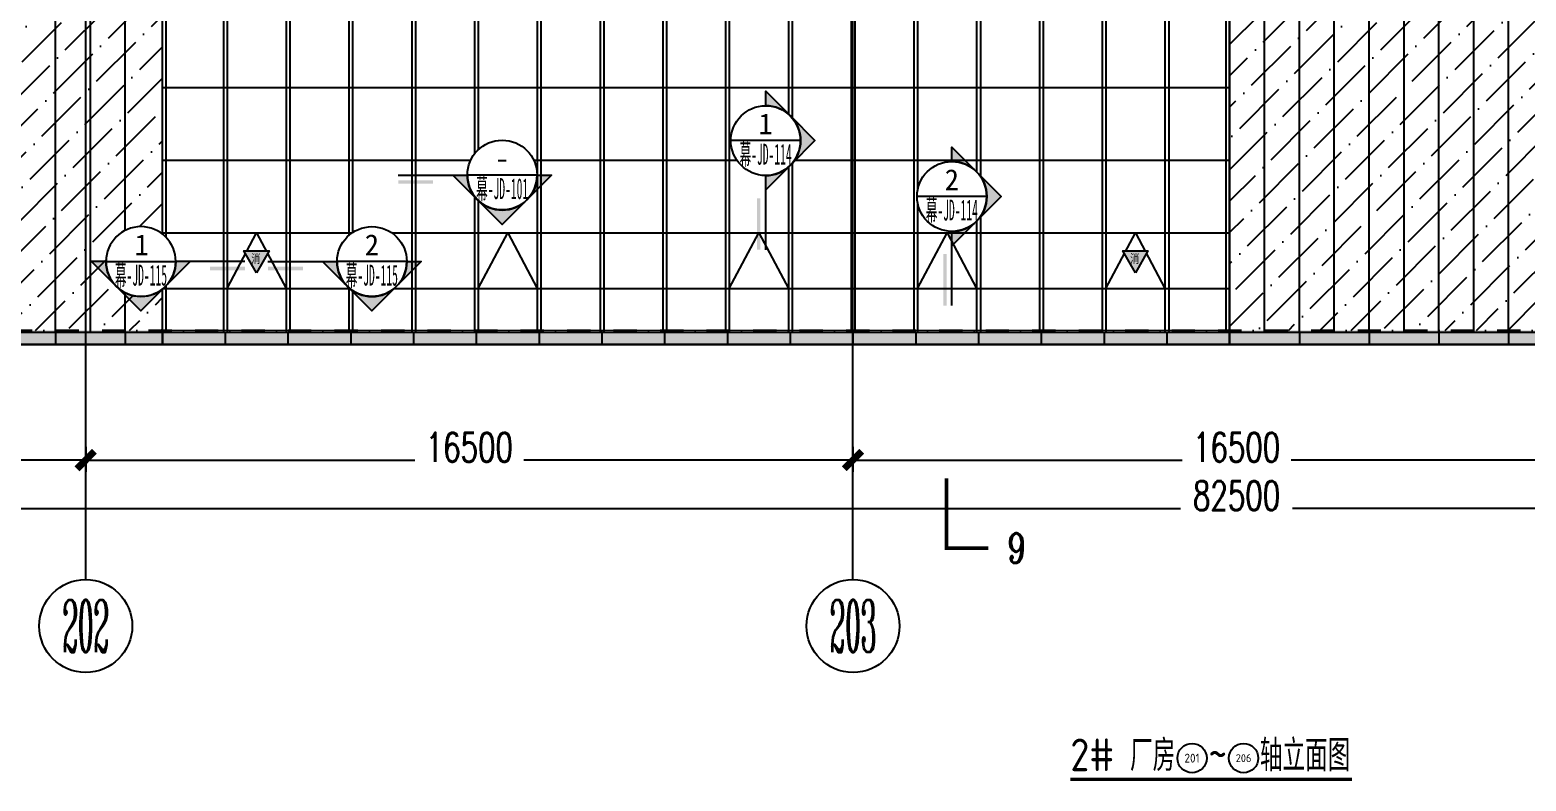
# Model space of a CAD drawing. Extents: x -2072575 to 87763, y 445513 to 805276.
# Drawn here: x -1258558 to -1226383, y 549039 to 565177 of the extents above; entities that cross this region are included whole.
import ezdxf
from ezdxf.enums import TextEntityAlignment as Align

# ---------------------------------------------------------------- set-up
doc = ezdxf.new("R2010")
doc.units = 0
doc.header["$LTSCALE"] = 1000
for name, pattern in [('CENTER', [2, 1.25, -0.25, 0.25, -0.25]), ('DASHDOT', [1, 0.5, -0.25, 0, -0.25]), ('DOT', [0.25, 0, -0.25])]:
    doc.linetypes.add(name, pattern=pattern)
doc.layers.get('Defpoints').update_dxf_attribs({"color": 210})
for name, color, linetype in [('!ZN1-填充-8', 8, 'Continuous'), ('!ZN1-文字-7', 7, 'Continuous'), ('!ZN1-标注-173', 173, 'Continuous'), ('!ZN3-玻璃幕墙-4', 4, 'Continuous'), ('!ZN4-辅助材料-1', 1, 'Continuous'), ('!ZN7-索引-3', 3, 'Continuous'), ('3符号', 3, 'Continuous'), ('3铝板幕墙', 3, 'Continuous'), ('4玻璃幕墙', 4, 'Continuous'), ('A-LIN-V', 9, 'Continuous'), ('A-SFCE', 30, 'Continuous'), ('A-云线', 50, 'Continuous'), ('AS-WALL', 40, 'Continuous'), ('DIM', 173, 'Continuous'), ('DIM_SYMB', 3, 'Continuous'), ('DOT', 8, 'DOT'), ('DOTE', 1, 'CENTER'), ('PUB_TEXT', 7, 'Continuous'), ('压型钢板', 23, 'Continuous')]:
    doc.layers.add(name, color=color, linetype=linetype)
doc.layers.add('A-WALL-HATCH', color=8, linetype='Continuous', lineweight=13)
doc.styles.add('_TCH_AXIS', font='COMPLEX', dxfattribs={"bigfont": 'GBCBIG'})
doc.styles.add('_TCH_LABEL', font='COMPLEX', dxfattribs={"bigfont": 'GBCBIG'})
doc.styles.add('DHTEXT-1', font='romans.shx', dxfattribs={"width": 0.7, "bigfont": 'chinese.shx'})
doc.styles.get("Standard").update_dxf_attribs({"font": 'gbenor.shx', "bigfont": 'gbcbig.shx'})
doc.styles.add('中南符号', font='simhei.ttf')
doc.styles.add('样式 1', font='romans.shx', dxfattribs={"width": 0.7, "bigfont": 'chinese.shx'})
doc.dimstyles.new('ZN250', dxfattribs={"dimscale": 250, "dimtxt": 2.5, "dimasz": 1.5, "dimexe": 1, "dimexo": 2, "dimgap": 0.9, "dimtad": 1, "dimdec": 0, "dimdsep": 46, "dimtxsty": 'DHTEXT-1', "dimblk": 'ARCHTICK', "dimcen": 2.5, "dimclrd": 173, "dimclre": 173, "dimclrt": 7, "dimazin": 2, "dimtfac": 1, "dimtdec": 0, "dimtix": 1, "dimtmove": 2, "dimatfit": 3, "dimfxl": 0, "dimarcsym": 0})
pattern_1 = [(45, (0, 0), (252.5697, 926.08891), [1190.625, -238.125, 0, -238.125])]

# ---------------------------------------------------------------- blocks, each defined once
blk = doc.blocks.new('44443')
at = {"layer": '4玻璃幕墙'}
for p, q in [((-1352730, 534887), (-1352730, 517199)), ((-1352650, 534887), (-1352650, 517199))]:
    blk.add_line(p, q, dxfattribs=at)
blk = doc.blocks.new('*U78')
at = {"layer": '!ZN3-玻璃幕墙-4', "color": 7, "ltscale": 10}
blk.add_lwpolyline([(0, 0), (635, 1200), (1270, 0)], dxfattribs=at)
blk = doc.blocks.new('消防救援口标识')
blk.add_wipeout([(0, 0), (-150, 260), (150, 260)]).dxf.layer = '!ZN1-标注-173'
at = {"layer": '!ZN1-填充-8'}
h = blk.add_hatch(color=252, dxfattribs=at)
h.dxf.hatch_style = 1
h.paths.add_polyline_path([(0, 0), (-150, 260), (150, 260)])
at = {"layer": '!ZN1-标注-173'}
blk.add_lwpolyline([(0, 0), (-150, 260), (150, 260)], close=True, dxfattribs=at)
at = {"layer": '!ZN1-文字-7', "ltscale": 1.5, "style": '样式 1', "width": 0.7}
blk.add_text('消', height=120, dxfattribs=at).set_placement((-62, 164), align=Align.MIDDLE_LEFT)
blk = doc.blocks.new('紧急救援窗口')
at = {"layer": '!ZN4-辅助材料-1', "xscale": 1.8, "yscale": 1.8, "zscale": 1.8}
blk.add_blockref('消防救援口标识', (74715, -11410), dxfattribs=at)
blk = doc.blocks.new('_ArchTick')
at = {"color": 0, "linetype": 'ByBlock', "const_width": 0.4}
blk.add_lwpolyline([(-0.5, -0.5), (0.5, 0.5)], dxfattribs=at)
blk = doc.blocks.new('*D932')
at = {"layer": 'Defpoints', "color": 0, "ltscale": 2500, "transparency": 16777216}
for p in [(0, -1998), (82500, -1998), (82500, -3824)]:
    blk.add_point(p, dxfattribs=at)
at = {"layer": 'DIM', "color": 173, "linetype": 'ByBlock', "lineweight": -2, "ltscale": 2500, "transparency": 16777216}
for p, q in [((0, -2498), (0, -4074)), ((82500, -2498), (82500, -4074)), ((0, -3824), (40046, -3824)), ((82500, -3824), (42454, -3824))]:
    blk.add_line(p, q, dxfattribs=at)
at = {"layer": 'DIM', "color": 173, "lineweight": -2, "ltscale": 2500, "transparency": 16777216, "xscale": 375, "yscale": 375, "zscale": 375, "rotation": 180}
blk.add_blockref('_ArchTick', (0, -3824), dxfattribs=at)
at = {"layer": 'DIM', "color": 173, "lineweight": -2, "ltscale": 2500, "transparency": 16777216, "xscale": 375, "yscale": 375, "zscale": 375}
blk.add_blockref('_ArchTick', (82500, -3824), dxfattribs=at)
at = {"layer": 'DIM', "color": 7, "ltscale": 2500, "transparency": 16777216, "insert": (41250, -3549), "char_height": 625, "attachment_point": 5, "style": 'DHTEXT-1'}
blk.add_mtext('82500', dxfattribs=at)
blk = doc.blocks.new('*D926')
at = {"layer": 'Defpoints', "color": 0, "ltscale": 2500, "transparency": 16777216}
for p in [(33000, -1998), (49500, -1998), (49500, -2784)]:
    blk.add_point(p, dxfattribs=at)
at = {"layer": 'DIM', "color": 173, "linetype": 'ByBlock', "lineweight": -2, "ltscale": 2500, "transparency": 16777216}
for p, q in [((33000, -2498), (33000, -3034)), ((49500, -2498), (49500, -3034)), ((33000, -2784), (40077, -2784)), ((49500, -2784), (42423, -2784))]:
    blk.add_line(p, q, dxfattribs=at)
at = {"layer": 'DIM', "color": 173, "lineweight": -2, "ltscale": 2500, "transparency": 16777216, "xscale": 375, "yscale": 375, "zscale": 375, "rotation": 180}
blk.add_blockref('_ArchTick', (33000, -2784), dxfattribs=at)
at = {"layer": 'DIM', "color": 173, "lineweight": -2, "ltscale": 2500, "transparency": 16777216, "xscale": 375, "yscale": 375, "zscale": 375}
blk.add_blockref('_ArchTick', (49500, -2784), dxfattribs=at)
at = {"layer": 'DIM', "color": 7, "ltscale": 2500, "transparency": 16777216, "insert": (41250, -2509), "char_height": 625, "attachment_point": 5, "style": 'DHTEXT-1'}
blk.add_mtext('16500', dxfattribs=at)
blk = doc.blocks.new('*D933')
at = {"layer": 'Defpoints', "color": 0, "ltscale": 2500, "transparency": 16777216}
for p in [(16500, -1998), (33000, -1998), (33000, -2784)]:
    blk.add_point(p, dxfattribs=at)
at = {"layer": 'DIM', "color": 173, "linetype": 'ByBlock', "lineweight": -2, "ltscale": 2500, "transparency": 16777216}
for p, q in [((16500, -2498), (16500, -3034)), ((33000, -2498), (33000, -3034)), ((16500, -2784), (23577, -2784)), ((33000, -2784), (25923, -2784))]:
    blk.add_line(p, q, dxfattribs=at)
at = {"layer": 'DIM', "color": 173, "lineweight": -2, "ltscale": 2500, "transparency": 16777216, "xscale": 375, "yscale": 375, "zscale": 375, "rotation": 180}
blk.add_blockref('_ArchTick', (16500, -2784), dxfattribs=at)
at = {"layer": 'DIM', "color": 173, "lineweight": -2, "ltscale": 2500, "transparency": 16777216, "xscale": 375, "yscale": 375, "zscale": 375}
blk.add_blockref('_ArchTick', (33000, -2784), dxfattribs=at)
at = {"layer": 'DIM', "color": 7, "ltscale": 2500, "transparency": 16777216, "insert": (24750, -2509), "char_height": 625, "attachment_point": 5, "style": 'DHTEXT-1'}
blk.add_mtext('16500', dxfattribs=at)
blk = doc.blocks.new('*D934')
at = {"layer": 'Defpoints', "color": 0, "ltscale": 2500, "transparency": 16777216}
for p in [(0, -1998), (16500, -1998), (16500, -2784)]:
    blk.add_point(p, dxfattribs=at)
at = {"layer": 'DIM', "color": 173, "linetype": 'ByBlock', "lineweight": -2, "ltscale": 2500, "transparency": 16777216}
for p, q in [((0, -2498), (0, -3034)), ((16500, -2498), (16500, -3034)), ((0, -2784), (7077, -2784)), ((16500, -2784), (9423, -2784))]:
    blk.add_line(p, q, dxfattribs=at)
at = {"layer": 'DIM', "color": 173, "lineweight": -2, "ltscale": 2500, "transparency": 16777216, "xscale": 375, "yscale": 375, "zscale": 375, "rotation": 180}
blk.add_blockref('_ArchTick', (0, -2784), dxfattribs=at)
at = {"layer": 'DIM', "color": 173, "lineweight": -2, "ltscale": 2500, "transparency": 16777216, "xscale": 375, "yscale": 375, "zscale": 375}
blk.add_blockref('_ArchTick', (16500, -2784), dxfattribs=at)
at = {"layer": 'DIM', "color": 7, "ltscale": 2500, "transparency": 16777216, "insert": (8250, -2509), "char_height": 625, "attachment_point": 5, "style": 'DHTEXT-1'}
blk.add_mtext('16500', dxfattribs=at)
blk = doc.blocks.new('卓越-轴号')
blk.add_circle((0, 0), 4)
at = {"color": 0, "style": '_TCH_AXIS', "width": 1.041667, "flags": 8}
blk.add_attdef('A', text='', height=4.48, dxfattribs=at).set_placement((-2, -2.24), (2, -2.24), align=Align.FIT)
blk = doc.blocks.new('*U143')
at = {"const_width": 0.5}
for points in [[(6, 0), (0, 0), (0, -10)], [(6, -180.19), (0, -180.19), (0, -170.19)]]:
    blk.add_lwpolyline(points, dxfattribs=at)
at = {"color": 0, "style": '_TCH_LABEL', "width": 0.705882, "flags": 8}
for tag, p in [('编号上', (10.01, 0)), ('编号下', (10.01, -180.19))]:
    blk.add_attdef(tag, text='', height=4.25, dxfattribs=at).set_placement(p, align=Align.MIDDLE_CENTER)
blk = doc.blocks.new('*U151')
blk.add_trace([(0, -1.25), (0, -0.75), (5, -1.25), (5, -0.75)])
blk = doc.blocks.new('*U152')
at = {"linetype": 'Continuous'}
blk.add_wipeout([(0.09, -5), (0.46, -4.98), (0.83, -4.94), (1.19, -4.86), (1.55, -4.76), (1.89, -4.63), (2.23, -4.48), (2.55, -4.3), (2.87, -4.1), (3.16, -3.88), (3.44, -3.64), (3.7, -3.37), (3.94, -3.09), (4.15, -2.79), (4.35, -2.48), (4.52, -2.15), (4.67, -1.81), (4.79, -1.46), (4.88, -1.1), (4.95, -0.74), (4.99, -0.37), (5, 0), (4.99, 0.37), (4.95, 0.74), (4.88, 1.1), (4.79, 1.46), (4.67, 1.81), (4.52, 2.15), (4.35, 2.48), (4.15, 2.79), (3.94, 3.09), (3.7, 3.37), (3.44, 3.64), (3.16, 3.88), (2.87, 4.1), (2.55, 4.3), (2.23, 4.48), (1.89, 4.63), (1.55, 4.76), (1.19, 4.86), (0.83, 4.94), (0.46, 4.98), (0.09, 5), (-0.28, 5), (-0.65, 4.96), (-1.01, 4.9), (-1.37, 4.81), (-1.72, 4.7), (-2.07, 4.56), (-2.4, 4.42), (-2.72, 4.21), (-3.02, 3.99), (-3.31, 3.76), (-3.57, 3.51), (-3.82, 3.23), (-4.05, 2.94), (-4.26, 2.64), (-4.44, 2.31), (-4.6, 1.98), (-4.73, 1.63), (-4.84, 1.28), (-4.92, 0.92), (-4.98, 0.55), (-5, 0.18), (-5, -0.18), (-4.98, -0.55), (-4.92, -0.92), (-4.84, -1.28), (-4.73, -1.63), (-4.6, -1.98), (-4.44, -2.31), (-4.26, -2.64), (-4.05, -2.94), (-3.82, -3.23), (-3.57, -3.51), (-3.31, -3.76), (-3.02, -3.99), (-2.72, -4.21), (-2.4, -4.4), (-2.07, -4.56), (-1.72, -4.7), (-1.37, -4.81), (-1.01, -4.9), (-0.65, -4.96), (-0.28, -5)], dxfattribs=at)
h = blk.add_hatch(color=256)
h.paths.add_polyline_path([(-3.54, -3.54), (-7.07, 0), (-5, 0, 0.198912)])
h.paths.add_polyline_path([(3.54, -3.54), (0, -7.07), (-3.54, -3.54, 0.414214)])
h.paths.add_polyline_path([(5, 0), (7.07, 0), (3.54, -3.54, 0.198912)])
for points in [[(-7.07, 0), (-5, 0, 0.198912), (-3.54, -3.54), (-7.07, 0)], [(5, 0), (7.07, 0), (3.54, -3.54, 0.198912), (5, 0)], [(-3.54, -3.54, 0.414214), (3.54, -3.54), (0, -7.07), (-3.54, -3.54, 0.414214)]]:
    blk.add_lwpolyline(points, format="xyb", close=True)
at = {"ltscale": 10}
blk.add_circle((0, 0), 5, dxfattribs=at)
blk = doc.blocks.new('Zsymbol-CutIndexes_3')
at = {"linetype": 'Continuous'}
blk.add_line((5.01, 0), (-5.01, 0), dxfattribs=at)
at = {"color": 0, "style": '中南符号'}
blk.add_attdef('视图', text='', height=3, dxfattribs=at).set_placement((0, 0), align=Align.BOTTOM_CENTER)
at = {"color": 0, "style": '中南符号', "width": 0.692568}
blk.add_attdef('图号', text='', height=3, dxfattribs=at).set_placement((-3.74, -3.44), (3.73, -3.44), align=Align.FIT)
blk = doc.blocks.new('*U153')
blk.add_trace([(0, 1.25), (0, 0.75), (7.38, 1.25), (7.38, 0.75)])
blk = doc.blocks.new('20250821133139')
at = {"layer": 'DOT', "linetype": 'DASHDOT'}
blk.add_line((91359.1, 0), (-8859.1, 0), dxfattribs=at)
at = {"layer": 'DOTE', "ltscale": 250}
for p, q in [((16500, -5350), (16500, 21247.6)), ((33000, -5350), (33000, 21247.6))]:
    blk.add_line(p, q, dxfattribs=at)
at = {"layer": '3符号', "color": 7}
ref = blk.add_blockref('卓越-轴号', (16501.1, -6350), dxfattribs=dict(at, xscale=250, yscale=250, zscale=250))
ref.add_attrib('A', '202', dxfattribs={"layer": '0', "color": 0, "height": 1120, "style": '_TCH_AXIS', "width": 0.347222}).set_placement((16001.1, -6910), (17001.1, -6910), align=Align.FIT)
ref = blk.add_blockref('卓越-轴号', (33001.1, -6350), dxfattribs=dict(at, xscale=250, yscale=250, zscale=250))
ref.add_attrib('A', '203', dxfattribs={"layer": '0', "color": 0, "height": 1120, "style": '_TCH_AXIS', "width": 0.347222}).set_placement((32501.1, -6910), (33501.1, -6910), align=Align.FIT)
at = {"layer": 'DIM', "ltscale": 2500}
for base, p1, p2, picture, middle in [((82500, -3824.1), (0, -1997.7), (82500, -1997.7), '*D932', (41250, -3549.1)), ((16500, -2784.1), (0, -1997.7), (16500, -1997.7), '*D934', (8250, -2509.1)), ((33000, -2784.1), (16500, -1997.7), (33000, -1997.7), '*D933', (24750, -2509.1)), ((49500, -2784.1), (33000, -1997.7), (49500, -1997.7), '*D926', (41250, -2509.1))]:
    dim = blk.add_linear_dim(base=base, p1=p1, p2=p2, angle=360, dimstyle='ZN250', dxfattribs=at)
    dim.commit()
    dim.dimension.update_dxf_attribs({"geometry": picture, "text_midpoint": middle, "dimtype": 129})

msp = doc.modelspace()

# ---------------------------------------------------------------- hatches: boundary and pattern name
at = {"layer": '!ZN1-填充-8'}
h = msp.add_hatch(dxfattribs=at)
h.set_pattern_fill('ANSI36', color=256, scale=300, style=0)
h.set_pattern_definition(pattern_1)
h.paths.add_polyline_path([(-1274508.4, 558720.4), (-1255708.4, 558720.4), (-1255708.4, 576370.4), (-1274508.4, 576370.4)])
h = msp.add_hatch(dxfattribs=at)
h.set_pattern_fill('ANSI36', color=256, scale=300, style=0)
h.set_pattern_definition(pattern_1)
h.paths.add_polyline_path([(-1232758.4, 558720.4), (-1217308.4, 558720.4), (-1217308.4, 576370.4), (-1232758.4, 576370.4)])
h = msp.add_hatch(dxfattribs=at)
h.set_pattern_fill('DOTS', color=141, scale=100, style=0)
h.paths.add_polyline_path([(-1274508.4, 558720.4), (-1190708.4, 558720.4), (-1190708.4, 558420.4), (-1274508.4, 558420.4)])

# ---------------------------------------------------------------- linework, layer by layer
at = {"layer": '!ZN3-玻璃幕墙-4', "color": 7, "ltscale": 10}
msp.add_lwpolyline([(-1248918.4, 559620.4), (-1248283.4, 560820.4), (-1247648.4, 559620.4)], dxfattribs=at)
at = {"layer": '!ZN7-索引-3', "ltscale": 3}
for p, q in [((-1242735.8, 560455.2), (-1242735.8, 562799.2)), ((-1250636.6, 562058.6), (-1248401.4, 562058.6)), ((-1238731.2, 559255.2), (-1238731.2, 561599.2))]:
    msp.add_line(p, q, dxfattribs=at)
at = {"layer": '3铝板幕墙', "ltscale": 2000}
for p, q in [((-1258008.4, 558682.2), (-1258008.4, 558420.4)), ((-1256508.4, 558682.2), (-1256508.4, 558420.4)), ((-1255708.4, 558682.2), (-1255708.4, 558420.4)), ((-1254358.4, 558682.2), (-1254358.4, 558420.4)), ((-1253008.4, 558682.2), (-1253008.4, 558420.4)), ((-1251658.4, 558682.2), (-1251658.4, 558420.4)), ((-1250308.4, 558682.2), (-1250308.4, 558420.4)), ((-1248958.4, 558682.2), (-1248958.4, 558420.4)), ((-1247608.4, 558682.2), (-1247608.4, 558420.4)), ((-1246258.4, 558682.2), (-1246258.4, 558420.4)), ((-1244908.4, 558682.2), (-1244908.4, 558420.4)), ((-1243558.4, 558682.2), (-1243558.4, 558420.4)), ((-1242208.4, 558682.2), (-1242208.4, 558420.4)), ((-1240858.4, 558682.2), (-1240858.4, 558420.4)), ((-1239508.4, 558682.2), (-1239508.4, 558420.4)), ((-1238158.4, 558682.2), (-1238158.4, 558420.4)), ((-1236808.4, 558682.2), (-1236808.4, 558420.4)), ((-1235458.4, 558682.2), (-1235458.4, 558420.4)), ((-1234108.4, 558682.2), (-1234108.4, 558420.4)), ((-1232758.4, 558682.2), (-1232758.4, 558420.4)), ((-1231258.4, 558682.2), (-1231258.4, 558420.4)), ((-1229758.4, 558682.2), (-1229758.4, 558420.4)), ((-1228258.4, 558682.2), (-1228258.4, 558420.4)), ((-1226758.4, 558682.2), (-1226758.4, 558420.4))]:
    msp.add_line(p, q, dxfattribs=at)
msp.add_lwpolyline([(-1274508.4, 558682.2), (-1190708.4, 558682.2), (-1190708.4, 558420.4), (-1274508.4, 558420.4)], close=True, dxfattribs=at)
at = {"layer": '4玻璃幕墙', "ltscale": 1.5}
for p, q in [((-1255708.4, 558682.2), (-1255708.4, 576370.4)), ((-1255628.4, 558682.2), (-1255628.4, 576370.4)), ((-1232838.5, 576370.4), (-1232838.5, 558682.2)), ((-1232758.4, 576370.4), (-1232758.4, 558682.2))]:
    msp.add_line(p, q, dxfattribs=at)
at = {"layer": '4玻璃幕墙'}
for p, q in [((-1255708.4, 563940.4), (-1232758.4, 563940.4)), ((-1255708.4, 562380.4), (-1232758.4, 562380.4)), ((-1255708.4, 560820.4), (-1232758.4, 560820.4)), ((-1255708.4, 559620.4), (-1232758.4, 559620.4))]:
    msp.add_line(p, q, dxfattribs=at)
at = {"layer": 'A-LIN-V'}
for p, q in [((-1255708.4, 558420.4), (-1255708.4, 576370.4)), ((-1232758.4, 558420.4), (-1232758.4, 576370.4))]:
    msp.add_line(p, q, dxfattribs=at)
at = {"layer": 'A-WALL-HATCH'}
msp.add_line((-1232758.4, 558720.4), (-1255708.4, 558720.4), dxfattribs=at)
at = {"layer": 'AS-WALL'}
msp.add_line((-1282717.6, 558420.4), (-1182499.3, 558420.4), dxfattribs=at)
at = {"layer": 'DIM_SYMB', "const_width": 70}
msp.add_lwpolyline([(-1236183.2, 549074.2), (-1230129.2, 549074.2)], dxfattribs=at)
at = {"layer": 'PUB_TEXT'}
for centre in [(-1233566.9, 549531.5), (-1232458.6, 549531.5)]:
    msp.add_circle(centre, 315, dxfattribs=at)
at = {"layer": '压型钢板', "ltscale": 10}
for p, q in [((-1258008.4, 558682.2), (-1258008.4, 576370.2)), ((-1257258.4, 558682.2), (-1257258.4, 576370.2)), ((-1256508.4, 558682.2), (-1256508.4, 576370.2)), ((-1255708.4, 558682.2), (-1255708.4, 576370.2)), ((-1232758.4, 558682.2), (-1232758.4, 576370.2)), ((-1232008.4, 558682.2), (-1232008.4, 576370.2)), ((-1231258.4, 558682.2), (-1231258.4, 576370.2)), ((-1230508.4, 558682.2), (-1230508.4, 576370.2)), ((-1229758.4, 558682.2), (-1229758.4, 576370.2)), ((-1229008.4, 558682.2), (-1229008.4, 576370.2)), ((-1228258.4, 558682.2), (-1228258.4, 576370.2)), ((-1227508.4, 558682.2), (-1227508.4, 576370.2)), ((-1226758.4, 558682.2), (-1226758.4, 576370.2))]:
    msp.add_line(p, q, dxfattribs=at)

# ---------------------------------------------------------------- block references
at = {"layer": '!ZN3-玻璃幕墙-4', "ltscale": 500}
for p in [(-1254318.4, 559620.4), (-1243518.4, 559620.4), (-1239468.4, 559620.4), (-1235418.4, 559620.4)]:
    msp.add_blockref('*U78', p, dxfattribs=at)
at = {"layer": '!ZN7-索引-3', "color": 7, "ltscale": 3, "xscale": 150, "yscale": 150, "zscale": 150}
msp.add_blockref('*U151', (-1250636.6, 562058.6), dxfattribs=at)
at = {"layer": '!ZN7-索引-3', "color": 7, "ltscale": 3, "xscale": 150, "yscale": 150, "zscale": 150, "rotation": 90}
for p in [(-1242735.8, 560455.2), (-1238731.2, 559255.2)]:
    msp.add_blockref('*U153', p, dxfattribs=at)
at = {"layer": '3符号', "color": 7}
ref = msp.add_blockref('*U143', (-1238846, 581070.8), dxfattribs=dict(at, xscale=150, yscale=150, zscale=150))
ref.add_attrib('编号上', '9', dxfattribs={"layer": '0', "color": 0, "height": 637.5, "style": '_TCH_LABEL', "width": 0.705882}).set_placement((-1237345.3, 581070.8), align=Align.MIDDLE_CENTER)
ref.add_attrib('编号下', '9', dxfattribs={"layer": '0', "color": 0, "height": 637.5, "style": '_TCH_LABEL', "width": 0.705882}).set_placement((-1237345.3, 554042.9), align=Align.MIDDLE_CENTER)
at = {"layer": 'A-LIN-V', "xscale": -1}
for p in [(-2607048.4, 41482.9), (-2605698.4, 41482.9), (-2604348.4, 41482.9), (-2602998.4, 41482.9), (-2601648.4, 41482.9), (-2600298.4, 41482.9), (-2598948.4, 41482.9), (-2597598.4, 41482.9), (-2596248.4, 41482.9), (-2594898.4, 41482.9)]:
    msp.add_blockref('44443', p, dxfattribs=at)
at = {"layer": 'A-LIN-V'}
for p in [(111831.6, 41482.9), (113181.6, 41482.9), (114531.6, 41482.9), (115881.6, 41482.9), (117231.6, 41482.9), (118581.6, 41482.9)]:
    msp.add_blockref('44443', p, dxfattribs=at)

# ---------------------------------------------------------------- texts
at = {"layer": 'PUB_TEXT'}
for s, height, p in [('2#', 700, (-1236183.2, 549251.5)), ('厂房', 675.18, (-1234899.9, 549251.5)), ('轴立面图', 675.18, (-1232108.6, 549251.5)), ('~', 700, (-1233216.9, 549251.5))]:
    msp.add_text(s, height=height, dxfattribs=at).set_placement(p)
for s, height, width, p, p2 in [('201', 190.83, 1.172488, (-1233730, 549436.1), (-1233403.7, 549436.1)), ('206', 170.93, 1.183708, (-1232627.1, 549446), (-1232290, 549446))]:
    msp.add_text(s, height=height, dxfattribs=dict(at, width=width)).set_placement(p, p2, align=Align.FIT)

# ---------------------------------------------------------------- next in the draw order: block references
at = {"layer": 'A-SFCE'}
for p in [(-1328401, 571370.7), (-1309501, 571370.7)]:
    msp.add_blockref('紧急救援窗口', p, dxfattribs=at)

# ---------------------------------------------------------------- next in the draw order: linework, layer by layer
at = {"layer": '!ZN7-索引-3', "ltscale": 3}
for p, q in [((-1253935.7, 560200.5), (-1256170.8, 560200.5)), ((-1253438.6, 560200.5), (-1251203.4, 560200.5))]:
    msp.add_line(p, q, dxfattribs=at)

# ---------------------------------------------------------------- next in the draw order: block references
at = {"layer": '!ZN7-索引-3', "color": 7, "ltscale": 3, "yscale": 150, "zscale": 150}
for p, xscale in [((-1253935.7, 560200.5), -150), ((-1253438.6, 560200.5), 150)]:
    msp.add_blockref('*U151', p, dxfattribs=dict(at, xscale=xscale))
at = {"layer": 'A-云线', "ltscale": 10}
msp.add_blockref('20250821133139', (-1273858.4, 558720.4), dxfattribs=at)

# ---------------------------------------------------------------- next in the draw order: block references
at = {"layer": '!ZN7-索引-3', "color": 7, "ltscale": 3, "xscale": 150, "yscale": 150, "zscale": 150, "rotation": 90}
for p in [(-1242735.8, 562799.2), (-1238731.2, 561599.2)]:
    msp.add_blockref('*U152', p, dxfattribs=at)
at = {"layer": '!ZN7-索引-3', "color": 7, "ltscale": 3, "yscale": 150, "zscale": 150}
for p, xscale in [((-1248401.4, 562058.6), 150), ((-1256170.8, 560200.5), -150), ((-1251203.4, 560200.5), 150)]:
    msp.add_blockref('*U152', p, dxfattribs=dict(at, xscale=xscale))

# ---------------------------------------------------------------- next in the draw order: block references
at = {"layer": '!ZN7-索引-3', "color": 7, "ltscale": 3}
ref = msp.add_blockref('Zsymbol-CutIndexes_3', (-1242735.8, 562799.2), dxfattribs=dict(at, xscale=150, yscale=150, zscale=150))
ref.add_attrib('视图', '1', dxfattribs={"layer": '0', "color": 0, "height": 450, "style": '中南符号'}).set_placement((-1242735.8, 562799.2), align=Align.BOTTOM_CENTER)
ref.add_attrib('图号', '幕-JD-114', dxfattribs={"layer": '0', "color": 0, "height": 450, "style": '中南符号', "width": 0.38476}).set_placement((-1243297.2, 562283.1), (-1242176.6, 562283.1), align=Align.FIT)
ref = msp.add_blockref('Zsymbol-CutIndexes_3', (-1248401.4, 562058.6), dxfattribs=dict(at, xscale=150, yscale=150, zscale=150))
ref.add_attrib('视图', '-', dxfattribs={"layer": '0', "color": 0, "height": 450, "style": '中南符号'}).set_placement((-1248401.4, 562058.6), align=Align.BOTTOM_CENTER)
ref.add_attrib('图号', '幕-JD-101', dxfattribs={"layer": '0', "color": 0, "height": 450, "style": '中南符号', "width": 0.38476}).set_placement((-1248962.8, 561542.5), (-1247842.2, 561542.5), align=Align.FIT)
ref = msp.add_blockref('Zsymbol-CutIndexes_3', (-1238731.2, 561599.2), dxfattribs=dict(at, xscale=150, yscale=150, zscale=150))
ref.add_attrib('视图', '2', dxfattribs={"layer": '0', "color": 0, "height": 450, "style": '中南符号'}).set_placement((-1238731.2, 561599.2), align=Align.BOTTOM_CENTER)
ref.add_attrib('图号', '幕-JD-114', dxfattribs={"layer": '0', "color": 0, "height": 450, "style": '中南符号', "width": 0.38476}).set_placement((-1239292.6, 561083.1), (-1238172, 561083.1), align=Align.FIT)
ref = msp.add_blockref('Zsymbol-CutIndexes_3', (-1256170.8, 560200.5), dxfattribs=dict(at, xscale=-150, yscale=150, zscale=150))
ref.add_attrib('视图', '1', dxfattribs={"layer": '0', "color": 0, "height": 450, "style": '中南符号'}).set_placement((-1256153.1, 560200.5), align=Align.BOTTOM_CENTER)
ref.add_attrib('图号', '幕-JD-115', dxfattribs={"layer": '0', "color": 0, "height": 450, "style": '中南符号', "width": 0.38476}).set_placement((-1256730, 559684.4), (-1255609.5, 559684.4), align=Align.FIT)
ref = msp.add_blockref('Zsymbol-CutIndexes_3', (-1251203.4, 560200.5), dxfattribs=dict(at, xscale=150, yscale=150, zscale=150))
ref.add_attrib('视图', '2', dxfattribs={"layer": '0', "color": 0, "height": 450, "style": '中南符号'}).set_placement((-1251203.4, 560200.5), align=Align.BOTTOM_CENTER)
ref.add_attrib('图号', '幕-JD-115', dxfattribs={"layer": '0', "color": 0, "height": 450, "style": '中南符号', "width": 0.38476}).set_placement((-1251764.8, 559684.4), (-1250644.2, 559684.4), align=Align.FIT)

doc.saveas('drawing.dxf')
